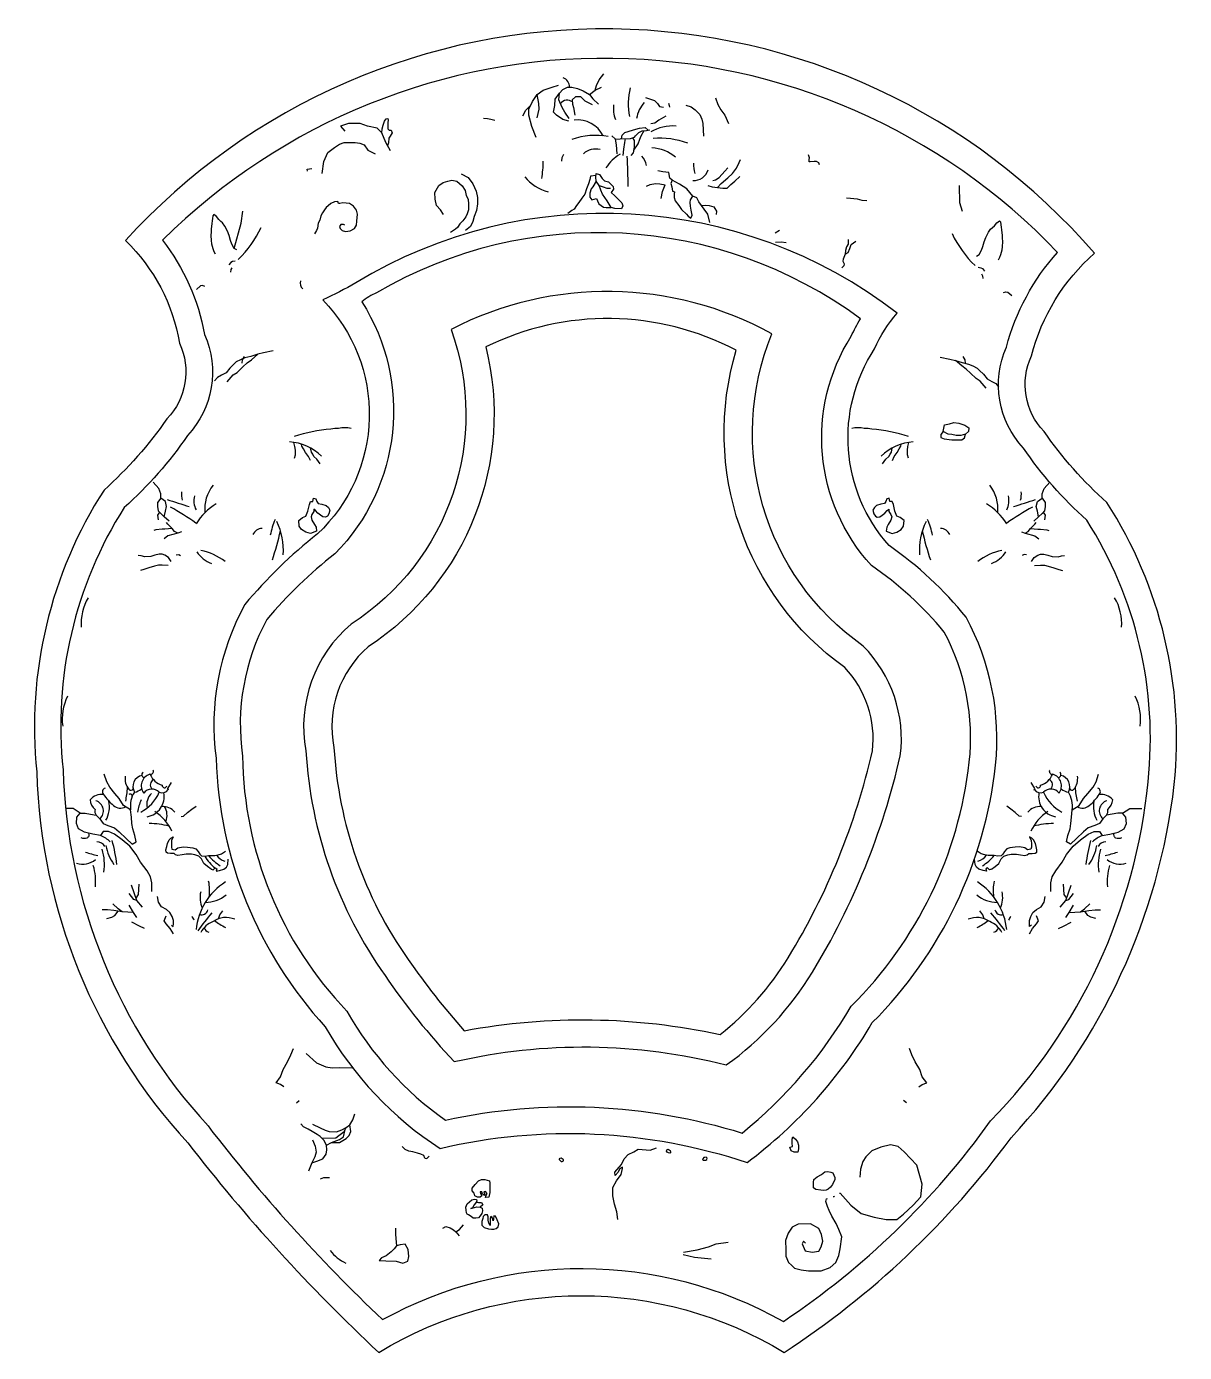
# Model space of a CAD drawing. Header units: metres. Extents: x 532 to 1845, y 476 to 1980.
import ezdxf

# ---------------------------------------------------------------- set-up
doc = ezdxf.new("R2010")
doc.units = ezdxf.units.M
for name, color, linetype in [('3', 3, 'Continuous'), ('4', 4, 'Continuous'), ('7', 7, 'Continuous')]:
    doc.layers.add(name, color=color, linetype=linetype)

# ---------------------------------------------------------------- blocks, each defined once
blk = doc.blocks.new('窗-065')
at = {"layer": '3'}
for points in [[(-475.15, 1197.07, -0.12), (-427.56, 1090.08, -0.3), (-446.84, 975.6, -0.06), (-518.7, 893.93, 0.17), (-588.15, 596, 0.18), (-423.67, 192.14, 0.04), (-225.58, -27.76, -0.26), (229.15, -29.73, 0.09), (464.33, 197.71, 0.17), (642.94, 582.65, 0.17), (573.38, 879.6, -0.06), (501.51, 961.27, -0.3), (482.24, 1075.74, -0.12), (540.39, 1183.31, 0.42)], [(-255.9, 1148.75, -0.02), (-293.42, 1129.26, -0.42), (-299.42, 863.97, 0.05), (-381.91, 783.75, 0.16), (-414.49, 609.39, 0.18), (-290.59, 304.45, 0.12), (-160.27, 166.51, -0.14), (187.92, 150.51, 0.1), (330.09, 309.29, 0.17), (469.96, 601.51, 0.15), (436.59, 769.41, 0.07), (349.24, 850.55, -0.34), (332.73, 1073.87, -0.08), (358.25, 1114.34, 0.31)], [(-108.56, 1075.95, -0.32), (-241.89, 735.86, 0.27), (-280.77, 621.61, 0.14), (-196.59, 381.02, 0.03), (-133.03, 300.06, -0.1), (157.33, 295.78, 0.09), (234.75, 382.99, 0.08), (330.3, 617.68, 0.22), (298.72, 712.25, -0.32), (175.65, 1072.21, 0.24)]]:
    blk.add_lwpolyline(points, format="xyb", close=True, dxfattribs=at)
for points in [[(9.18, 1362.36), (15.57, 1367.27), (17.04, 1372.66), (19.99, 1379.04), (25.39, 1385.9)], [(-51.22, 1313.81), (-56.13, 1326.07), (-59.56, 1338.82), (-59.56, 1345.69), (-55.64, 1354.51), (-50.23, 1362.36), (-43.36, 1367.27), (-33.05, 1370.7), (-26.17, 1373.15)], [(-13.75, 1335.17), (-18.81, 1342.25), (-21.75, 1347.65), (-25.68, 1356.48), (-24.7, 1363.83), (-21.26, 1368.25), (-15.86, 1370.7), (-10.95, 1370.7), (-4.57, 1369.23), (1.82, 1366.78), (9.18, 1362.36), (13.11, 1357.46), (19.47, 1351.4)], [(15.57, 1367.27), (22.93, 1370.7)], [(-50.23, 1335.88), (-47.78, 1345.69), (-48.27, 1352.06), (-50.23, 1362.36)], [(-14.19, 1332.04), (-21.26, 1333.91), (-28.14, 1338.82), (-31.57, 1342.25), (-30.1, 1350.1), (-29.61, 1356.97), (-24.7, 1363.83)], [(12.62, 1350.59), (4.27, 1355), (-0.64, 1359.91), (-6.53, 1359.91), (-10.46, 1356.48), (-9.97, 1351.57), (-8.99, 1347.65), (-7.56, 1338.96)], [(72.76, 1358.91), (83.1, 1355.44), (86.49, 1352.05), (88.47, 1348.95), (93.17, 1348.12)], [(152.34, 1358.55), (154.92, 1351.27), (158.34, 1344.85), (162.63, 1338.86), (166.87, 1329.37)], [(-66.44, 1338.33), (-63, 1344.7), (-57.6, 1350.1)], [(98.92, 1352.62), (99.49, 1350.08), (100.02, 1348)], [(118.49, 1350.41), (124.49, 1348.27), (129.2, 1344.85), (134.35, 1339.71), (136.49, 1334.58), (137.78, 1329.44), (138.57, 1315)], [(-216.77, 1298.41), (-221.94, 1308.14), (-226.54, 1318.87), (-231.91, 1324.23), (-242.65, 1326.53), (-251.09, 1329.59), (-264.14, 1329.59), (-273.34, 1326.53), (-268.35, 1320.76)], [(-226.54, 1318.87), (-226.11, 1323.61), (-224.87, 1327.51), (-223.27, 1332.3), (-221.67, 1334.95), (-219.72, 1335.31), (-219.37, 1333.71), (-219.54, 1330.17), (-219.54, 1323.61), (-217.95, 1321.84), (-215.82, 1321.84), (-214.78, 1318.92), (-217.06, 1315.28), (-218.66, 1312.97), (-219.01, 1307.65), (-219.92, 1304.34)], [(-111.01, 1335.5), (-106.5, 1335.19), (-102.73, 1334.35), (-98.13, 1333.42)], [(45.62, 1312.23), (46.13, 1316.47), (49.23, 1319.3), (58, 1321.88), (61.87, 1323.17), (66, 1324.2), (72.19, 1324.97), (75.68, 1322.05)], [(95.91, 1337.98), (87.99, 1333.31), (83.31, 1329.97), (78.63, 1329.3)], [(40.5, 1294.93), (39.73, 1305.14), (38.56, 1311.89), (34.44, 1315.56)], [(38.56, 1311.89), (43.85, 1312.18), (55.89, 1312.48), (60.3, 1313.95), (61.48, 1315.71), (65, 1319.23), (68.82, 1321.28), (73.82, 1321.58), (77.54, 1322.53)], [(47.27, 1293.21), (48.25, 1300.45), (49.43, 1308.08), (49.87, 1312.33)], [(58.1, 1313.21), (60.01, 1310.42), (60.01, 1302.5), (58.83, 1296.34), (56.24, 1293.29)], [(59.42, 1299.42), (64.41, 1306.32), (66.18, 1311.89), (67.65, 1315.41), (71.32, 1321.43)], [(-294.19, 1272.9), (-292.43, 1286.41), (-287.59, 1296.52), (-280.11, 1302.24), (-274.38, 1306.2), (-269.1, 1307.95), (-262.06, 1307.95), (-256.77, 1307.95), (-251.49, 1307.08), (-246.65, 1305.32), (-242.24, 1299.16), (-233.83, 1295.2)], [(-22.24, 1286.81), (-21.91, 1291.04), (-20.12, 1294.79)], [(270.24, 1282.58), (269.41, 1285.03), (266.63, 1286.42), (264.08, 1286.42), (259.68, 1285.95), (258.28, 1286.18), (258.52, 1288.5), (258.98, 1290.58), (257.63, 1293.96)], [(149.12, 1264.99), (152.26, 1265.56), (156.26, 1268.41), (162.82, 1275.54), (165.96, 1279.25)], [(154.55, 1256.86), (158.54, 1261.57), (166.25, 1267.84), (171.39, 1272.97), (175.96, 1278.67), (179.1, 1285.23), (180.52, 1288.65)], [(-310.95, 1275.58), (-311.04, 1277.57), (-305.84, 1278.33)], [(-156.44, 1226.35), (-159.84, 1231.66), (-164.54, 1236.35), (-166.1, 1243.85), (-166.41, 1251.34), (-161.72, 1259.15), (-156.71, 1262.59), (-151.71, 1264.15), (-147.02, 1265.09), (-141.39, 1264.15), (-135.13, 1258.84), (-132, 1253.53), (-130.75, 1247.91), (-128.56, 1243.53), (-128.25, 1237.91), (-128.25, 1231.66), (-129.5, 1226.97), (-131.06, 1223.54), (-134.5, 1219.16), (-137.95, 1215.73), (-140.76, 1211.66), (-142.95, 1209.48), (-148.57, 1206.02)], [(-136.38, 1272.28), (-128.56, 1268.22), (-123.24, 1261.03), (-119.49, 1252.91), (-117.92, 1245.72), (-117.92, 1238.53), (-118.86, 1230.72), (-121.68, 1224.16), (-123.24, 1218.22), (-125.75, 1212.6), (-131.38, 1208.23)], [(16.58, 1270.68), (10.38, 1269.87), (9.73, 1265.96), (8.09, 1261.07), (5.81, 1255.21), (3.85, 1249.35), (0.59, 1244.78), (-2.99, 1239.9), (-5.6, 1236.64), (-8.21, 1232.41), (-10.82, 1230.78), (-15.3, 1227.36)], [(16.9, 1264.01), (12.99, 1257.82), (11.03, 1255.21), (9.4, 1250.32), (9.4, 1245.76), (12.01, 1242.83), (17.23, 1244.46), (18.21, 1241.85), (19.84, 1238.27), (25.06, 1234.69), (27.99, 1234.36), (33.86, 1234.03)], [(20.49, 1271.5), (23.42, 1267.26), (26.36, 1264.66), (30.93, 1263.35), (36.15, 1258.14), (36.47, 1254.88), (33.86, 1251.3), (38.1, 1247.39), (42.02, 1243.48), (45.93, 1239.57), (46.91, 1235.99), (45.6, 1232.73), (38.1, 1233.06), (33.86, 1234.03), (33.86, 1234.03), (29.3, 1241.85), (24.08, 1249.35), (22.12, 1253.91), (20.16, 1259.12), (16.9, 1264.01), (16.25, 1268.57), (16.9, 1272.8), (20.49, 1271.5)], [(145.7, 1217.37), (143.41, 1226.78), (139.13, 1232.2), (133.42, 1240.75), (131.14, 1245.03), (126.57, 1247.03), (119.72, 1255.3), (111.44, 1260.71), (102.88, 1265.27), (100.31, 1267.56), (99.17, 1273.83), (92.32, 1274.68), (86.57, 1275.73)], [(102.88, 1265.27), (101.45, 1261.28), (102.59, 1257.58), (103.45, 1252.73), (105.73, 1252.16), (105.16, 1249.31), (105.16, 1245.6), (106.3, 1241.89), (110.59, 1236.48), (113.73, 1231.92), (119.15, 1226.5), (121.15, 1224.22), (124.29, 1221.94), (125.71, 1225.64), (124.57, 1231.35), (123.72, 1235.91), (123.43, 1239.9), (123.72, 1243.04), (126.57, 1247.03)], [(143.41, 1259.29), (148.55, 1257.58), (160.54, 1256.15), (165.39, 1256.15), (169.39, 1260.14), (174.24, 1264.13), (179.95, 1269.27)], [(20.16, 1259.12), (24.73, 1257.82), (28.97, 1256.19), (32.88, 1256.19)], [(73.76, 1258.43), (78.04, 1260.43), (84.04, 1261.28), (88.89, 1261), (94.88, 1259.78)], [(90.6, 1244.46), (92.03, 1252.44), (94.88, 1259.78)], [(432.4, 1229.86), (429.54, 1239.57), (428.97, 1259.01)], [(-268.27, 1214.12), (-269.98, 1214.93), (-273, 1214.93), (-274.63, 1212.84), (-273.7, 1210.52), (-271.61, 1208.2), (-267.66, 1207.04), (-262.31, 1207.74), (-257.43, 1210.52), (-255.34, 1214.24), (-254.65, 1218.88), (-254.18, 1226.54), (-255.34, 1231.18), (-258.6, 1235.59), (-263.24, 1238.84), (-270.68, 1239.54), (-273.93, 1238.84), (-275.56, 1238.84), (-276.26, 1240.93), (-280.21, 1240.46), (-284.16, 1238.84), (-287.18, 1236.29), (-289.5, 1234.2), (-291.6, 1231.64), (-293.92, 1228.16), (-295.55, 1224.91), (-296.71, 1219.81), (-298.8, 1216.56), (-299.26, 1210.75), (-300.66, 1207.97), (-302.73, 1204.39)], [(136.28, 1236.48), (140.27, 1237.05), (144.84, 1236.48), (150.26, 1235.05), (151.41, 1233.06), (153.4, 1230.2), (152.83, 1226.21)], [(300.76, 1245.08), (305.25, 1244.9), (313, 1243.98), (318.36, 1242.69), (323.71, 1242.13)], [(-390.95, 1186.09), (-394.17, 1187.81), (-396.75, 1192.74), (-398.04, 1196.81), (-399.76, 1202.39), (-401.69, 1207.32), (-404.7, 1213.11), (-407.06, 1216.76), (-409.2, 1218.48), (-411.35, 1220.41), (-413.93, 1223.84), (-416.93, 1226.2), (-418.22, 1224.91), (-418.65, 1221.69), (-418.87, 1218.9), (-419.51, 1215.9), (-419.73, 1212.69), (-420.16, 1209.9), (-420.16, 1206.68), (-420.37, 1202.39), (-419.94, 1196.81), (-419.73, 1192.95), (-418.22, 1187.59), (-416.93, 1184.38), (-415.43, 1181.59)], [(-394.17, 1187.81), (-385.95, 1216.48), (-384.2, 1230.2)], [(448.24, 1179.06), (451.47, 1180.77), (454.05, 1185.71), (455.34, 1189.78), (457.05, 1195.36), (458.99, 1200.29), (461.99, 1206.08), (464.35, 1209.73), (466.5, 1211.44), (468.65, 1213.37), (471.23, 1216.8), (474.23, 1219.16), (475.52, 1217.88), (475.95, 1214.66), (476.16, 1211.87), (476.81, 1208.87), (477.02, 1205.65), (477.45, 1202.86), (477.45, 1199.65), (477.67, 1195.36), (477.24, 1189.78), (477.02, 1185.92), (475.52, 1180.56), (474.23, 1177.34), (472.73, 1174.55)], [(219.67, 1205.45), (224.62, 1208.49)], [(220.2, 1195.03), (226.7, 1195.07), (232.15, 1194.58)], [(302.58, 1197.96), (302.56, 1192.68), (300.68, 1189.56), (299.74, 1185.49), (299.43, 1181.42), (296.92, 1175.48), (296.61, 1173.29), (298.17, 1170.47), (297.86, 1167.97), (295.35, 1165.78), (295.35, 1165.78), (295.35, 1165.78)], [(299.43, 1181.42), (302.87, 1182.99), (304.75, 1187.68), (306, 1192.06), (311.2, 1195.96)], [(-392.91, 1173.49), (-395.89, 1172.79), (-397.82, 1171.94), (-399.91, 1169.14)], [(-396.64, 1165.93), (-397.82, 1163.79), (-398.25, 1160.78)], [(450.2, 1166.46), (453.19, 1165.76), (455.12, 1164.9), (457.2, 1162.1)], [(453.94, 1158.9), (455.12, 1156.75), (455.55, 1153.75)], [(-427.27, 1144.61), (-430.03, 1145.53), (-432.23, 1145.35), (-436.63, 1141.31)], [(478.93, 1137.58), (481.69, 1138.5), (483.89, 1138.31), (488.3, 1134.28)], [(-349.86, 1071.49), (-360.9, 1069.17), (-367.21, 1067.76), (-374.93, 1065.31), (-381.94, 1063.56), (-386.85, 1061.46), (-391.76, 1059.01), (-394.57, 1056.2), (-398.77, 1052), (-402.98, 1046.75), (-408.24, 1043.94), (-412.8, 1041.49), (-416.14, 1037.63)], [(-401.93, 1036.24), (-395.27, 1044.29), (-390.71, 1047.1), (-384.04, 1053.4), (-379.13, 1057.96), (-374.22, 1061.46), (-367.21, 1067.76)], [(-384.77, 1057.4), (-384.42, 1061.43), (-382.14, 1065.21)], [(407.16, 1064.46), (418.19, 1062.13), (424.51, 1060.73), (432.22, 1058.28), (439.24, 1056.53), (444.15, 1054.42), (449.06, 1051.97), (451.86, 1049.17), (456.07, 1044.97), (460.28, 1039.71), (465.54, 1036.91), (470.1, 1034.46), (473.44, 1030.6)], [(459.23, 1029.2), (452.56, 1037.26), (448, 1040.06), (441.34, 1046.37), (436.43, 1050.92), (431.52, 1054.42), (424.51, 1060.73)], [(435.73, 1057.4), (435.38, 1061.43), (433.1, 1065.21)], [(410.33, 980.2), (407.87, 976.7), (407.87, 973.19), (411.73, 971.79), (420.5, 970.74), (426.12, 970.74), (431.73, 970.74), (434.54, 972.84), (434.54, 972.84), (435.94, 977.05)], [(410.33, 980.2), (412.08, 987.57), (417.7, 988.62), (422.61, 990.37), (428.22, 989.67), (435.24, 987.21), (439.45, 984.06), (439.1, 980.2), (435.94, 977.05), (430.68, 975.65), (425.07, 975.65), (420.5, 976.7), (416.29, 977.05), (410.33, 980.2)], [(-325.7, 949.62), (-324.59, 953.59), (-324.59, 958.91), (-325.04, 963.12), (-326.34, 967.72)], [(-307.51, 946.95), (-309.51, 951.6), (-313.06, 956.03), (-315.27, 960.46), (-317.27, 963.57), (-317.52, 965.7)], [(352.83, 946.95), (354.83, 951.6), (358.38, 956.03), (360.6, 960.46), (362.6, 963.57), (362.85, 965.7)], [(371.03, 949.62), (369.92, 953.59), (369.92, 958.91), (370.36, 963.12), (371.67, 967.72)], [(-296.34, 943.36), (-300.19, 948.5), (-303.52, 951.6), (-304.85, 954.48), (-306.4, 956.47), (-307.3, 961.32)], [(341.67, 943.36), (345.51, 948.5), (348.84, 951.6), (350.17, 954.48), (351.72, 956.47), (352.63, 961.32)], [(-467.87, 878.12), (-473.35, 883.28), (-472.01, 889.54), (-470.67, 894.91), (-472.01, 900.72), (-477.38, 904.29), (-477.38, 909.21), (-479.62, 915.47), (-486.01, 922.6)], [(513.19, 878.12), (518.68, 883.28), (517.34, 889.54), (515.99, 894.91), (517.34, 900.72), (522.71, 904.29), (522.71, 909.21), (524.95, 915.47), (531.33, 922.6)], [(-477.38, 904.29), (-480.96, 899.38), (-480.96, 894.91), (-480.07, 889.99), (-477.38, 886.86), (-473.35, 883.28)], [(-298.88, 887.55), (-301.68, 890.35), (-303.64, 891.75), (-303.64, 889.23), (-305.88, 885.87), (-306.73, 883.07), (-305.88, 879.44), (-302.8, 874.68), (-301.12, 871.32), (-300.56, 866.84), (-307.29, 864.32), (-312.61, 866), (-317.65, 868.8), (-320.18, 872.44), (-320.74, 879.16), (-316.53, 882.51), (-312.61, 883.91), (-310.37, 889.51), (-308.69, 897.35), (-307.29, 900.43), (-304.76, 900.43), (-303.92, 904.34), (-301.4, 903.78), (-300.28, 900.71), (-298.6, 898.19), (-294.4, 897.63), (-289.63, 895.95), (-287.11, 893.71), (-285.43, 890.91), (-286.55, 886.43), (-288.23, 883.91), (-290.19, 882.79), (-293.28, 883.07), (-296.08, 885.03), (-298.88, 887.55)], [(344.2, 887.55), (347.01, 890.35), (348.97, 891.75), (348.97, 889.23), (351.21, 885.87), (352.05, 883.07), (351.21, 879.44), (348.13, 874.68), (346.45, 871.32), (345.89, 866.84), (352.61, 864.32), (357.93, 866), (362.98, 868.8), (365.5, 872.44), (366.06, 879.16), (361.86, 882.51), (357.93, 883.91), (355.69, 889.51), (354.01, 897.35), (352.61, 900.43), (350.09, 900.43), (349.25, 904.34), (346.73, 903.78), (345.61, 900.71), (343.92, 898.19), (339.72, 897.63), (334.96, 895.95), (332.44, 893.71), (330.75, 890.91), (331.88, 886.43), (333.56, 883.91), (335.52, 882.79), (338.6, 883.07), (341.4, 885.03), (344.2, 887.55)], [(522.71, 904.29), (526.29, 899.38), (526.29, 894.91), (525.39, 889.99), (522.71, 886.86), (518.68, 883.28)], [(-478.72, 888.43), (-480.96, 885.07), (-480.23, 879.89)], [(524.05, 888.43), (526.29, 885.07), (525.56, 879.89)], [(-458.02, 864.8), (-461.51, 866.68), (-464.19, 869.89), (-465.8, 871.5), (-469.29, 874.72), (-470.75, 876.95)], [(503.35, 864.8), (506.83, 866.68), (509.52, 869.89), (511.13, 871.5), (514.62, 874.72), (516.07, 876.95)], [(-464.19, 869.89), (-472.51, 869.09), (-475.73, 869.36), (-482.71, 868.55), (-485.12, 867.75)], [(-453.91, 866.33), (-458.02, 864.8), (-469.29, 861.59), (-473.58, 858.37)], [(499.23, 866.33), (503.35, 864.8), (514.62, 861.59), (518.91, 858.37)], [(509.52, 869.89), (517.84, 869.09), (521.06, 869.36), (528.03, 868.55), (530.45, 867.75)], [(-465.48, 832.53), (-468.35, 837.15), (-472.69, 839.86), (-475.68, 840.95), (-479.21, 840.68), (-483.83, 839.86), (-488.72, 838.24), (-495.51, 837.97), (-499.58, 839.05), (-502.84, 839.32)], [(-468.93, 828.12), (-475.63, 828.51), (-479.99, 828.51), (-484.35, 827.17), (-490.72, 825.49), (-496.42, 823.48), (-500.44, 822.48)], [(-459.73, 840.11), (-456.94, 840.41), (-454.77, 839.46)], [(505.05, 840.11), (502.27, 840.41), (500.09, 839.46)], [(510.8, 832.53), (513.67, 837.15), (518.02, 839.86), (521.01, 840.95), (524.54, 840.68), (529.15, 839.86), (534.04, 838.24), (540.83, 837.97), (544.91, 839.05), (548.16, 839.32)], [(514.25, 828.12), (520.96, 828.51), (525.32, 828.51), (529.67, 827.17), (536.04, 825.49), (541.74, 823.48), (545.77, 822.48)], [(-487.48, 457.92), (-487.48, 467.74), (-488.95, 474.62), (-492.89, 481.5), (-500.27, 491.32), (-505.19, 500.17), (-512.56, 509.5), (-520.93, 516.87), (-529.78, 523.26), (-536.67, 526.21), (-542.57, 526.21), (-545.52, 521.78), (-554.37, 523.26), (-563.72, 525.22), (-570.6, 529.15), (-573.06, 535.05), (-572.57, 542.42), (-568.64, 546.84), (-563.23, 546.84), (-556.83, 545.86), (-550.44, 544.87), (-546.5, 540.45), (-542.57, 535.05), (-537.16, 533.08), (-529.78, 530.14), (-524.37, 525.71), (-516.5, 518.35), (-509.61, 511.96), (-505.19, 514.42), (-506.66, 521.78), (-509.12, 529.15), (-510.1, 535.05), (-510.6, 542.42), (-511.58, 550.77), (-519.45, 555.68), (-524.37, 563.54), (-529.29, 569.44), (-535.19, 576.32), (-538.63, 582.7), (-541.58, 591.06)], [(532.8, 457.92), (532.8, 467.74), (534.28, 474.62), (538.21, 481.5), (545.59, 491.32), (550.51, 500.17), (557.89, 509.5), (566.25, 516.87), (575.1, 523.26), (581.99, 526.21), (587.89, 526.21), (590.84, 521.78), (599.7, 523.26), (609.04, 525.22), (615.93, 529.15), (618.39, 535.05), (617.9, 542.42), (613.96, 546.84), (608.55, 546.84), (602.16, 545.86), (595.76, 544.87), (591.83, 540.45), (587.89, 535.05), (582.48, 533.08), (575.1, 530.14), (569.69, 525.71), (561.82, 518.35), (554.94, 511.96), (550.51, 514.42), (551.99, 521.78), (554.45, 529.15), (555.43, 535.05), (555.92, 542.42), (556.9, 550.77), (564.77, 555.68), (569.69, 563.54), (574.61, 569.44), (580.51, 576.32), (583.96, 582.7), (586.91, 591.06)], [(-468.54, 573.07), (-469.3, 574.82), (-465.1, 581.72)], [(513.86, 573.07), (514.62, 574.82), (510.42, 581.72)], [(-568.64, 546.84), (-576.8, 552.42), (-582.79, 552.42), (-584.97, 552.42)], [(-453.97, 543.2), (-451.47, 543.65), (-446.79, 547.77), (-442.11, 551.51), (-437.25, 554.87)], [(499.29, 543.2), (496.8, 543.65), (492.12, 547.77), (487.44, 551.51), (482.57, 554.87)], [(613.96, 546.84), (622.12, 552.42), (628.12, 552.42), (635.75, 552.42)], [(-420.04, 483.31), (-424.29, 486.3), (-428.29, 489.79), (-431.04, 495.03), (-434.03, 498.03), (-438.53, 499.52), (-442.28, 500.27), (-448.52, 500.27), (-453.02, 499.52), (-457.76, 499.03), (-460.51, 499.52), (-462.26, 501.27), (-466.25, 501.27), (-469.5, 501.52), (-471.25, 502.52), (-471.5, 505.51), (-470.5, 509), (-469.75, 512.5), (-467.75, 516.74), (-465.76, 518.73), (-463.26, 519.98)], [(-463.26, 519.98), (-465.01, 515.99), (-465.26, 512.25), (-465.26, 508.26), (-464.76, 506.01), (-461.01, 505.26), (-457.76, 507.76), (-451.77, 508.76), (-446.77, 508.51), (-440.78, 507.76), (-437.53, 506.51), (-434.78, 503.52), (-432.78, 500.27), (-431.04, 498.53), (-427.29, 498.28), (-423.04, 498.78), (-416.05, 499.03), (-412.3, 499.77), (-408.31, 500.77), (-403.86, 503.73)], [(508.58, 519.98), (510.33, 515.99), (510.58, 512.25), (510.58, 508.26), (510.08, 506.01), (506.33, 505.26), (503.09, 507.76), (497.09, 508.76), (492.1, 508.51), (486.1, 507.76), (482.85, 506.51), (480.11, 503.52), (478.11, 500.27), (476.36, 498.53), (472.61, 498.28), (468.37, 498.78), (461.37, 499.03), (457.63, 499.77), (453.63, 500.77), (449.18, 503.73)], [(465.37, 483.31), (469.62, 486.3), (473.61, 489.79), (476.36, 495.03), (479.36, 498.03), (483.85, 499.52), (487.6, 500.27), (493.85, 500.27), (498.34, 499.52), (503.09, 499.03), (505.83, 499.52), (507.58, 501.27), (511.58, 501.27), (514.83, 501.52), (516.58, 502.52), (516.83, 505.51), (515.83, 509), (515.08, 512.5), (513.08, 516.74), (511.08, 518.73), (508.58, 519.98)], [(-420.04, 483.31), (-417.8, 482.56), (-415.55, 484.81), (-413.55, 483.81), (-414.3, 481.31), (-410.55, 482.06), (-405.81, 483.56), (-402.81, 485.8), (-401.31, 488.55), (-400.84, 494.69)], [(465.37, 483.31), (463.12, 482.56), (460.87, 484.81), (458.88, 483.81), (459.62, 481.31), (455.88, 482.06), (451.13, 483.56), (448.13, 485.8), (446.64, 488.55), (446.16, 494.69)], [(-505.31, 450.62), (-502.53, 454.84), (-501.65, 466.57)], [(550.64, 450.62), (547.85, 454.84), (546.97, 466.57)], [(-504.42, 448.05), (-507.82, 449.18), (-513.11, 455.97)], [(-497.93, 440.17), (-504.42, 448.05), (-510.46, 465.4)], [(-465.25, 420.02), (-463.19, 418.22), (-462.93, 421.31), (-462.93, 425.16), (-464.48, 429.53), (-467.05, 434.42), (-470.91, 437.76), (-476.32, 440.85), (-479.92, 445.99), (-480.87, 452.3)], [(510.58, 420.02), (508.52, 418.22), (508.26, 421.31), (508.26, 425.16), (509.8, 429.53), (512.38, 434.42), (516.24, 437.76), (521.64, 440.85), (525.25, 445.99), (526.2, 452.3)], [(543.25, 440.17), (549.74, 448.05), (555.79, 465.4)], [(549.74, 448.05), (553.14, 449.18), (558.43, 455.97)], [(-521.04, 434.84), (-530.48, 436.35), (-537.66, 437.1), (-543.71, 437.1)], [(-508.2, 434.09), (-521.04, 434.84), (-525.57, 438.24), (-531.56, 444.15)], [(-504.48, 428.6), (-508.2, 434.09), (-513.08, 442.68)], [(549.8, 428.6), (553.52, 434.09), (558.4, 442.68)], [(553.52, 434.09), (566.36, 434.84), (570.9, 438.24), (576.88, 444.15)], [(566.36, 434.84), (575.81, 436.35), (582.99, 437.1), (589.03, 437.1)], [(-538.42, 427.29), (-532.75, 428.8), (-529.35, 430.69), (-525.76, 435.6)], [(-495.88, 416.07), (-501.54, 418.64), (-510.28, 423.27)], [(-462.95, 409.9), (-466.55, 416.07), (-471.18, 421.21), (-473.24, 424.81), (-471.12, 430.29)], [(-411.86, 427.09), (-410.12, 431.48), (-406.93, 436.23)], [(457.18, 427.09), (455.45, 431.48), (452.26, 436.23)], [(508.27, 409.9), (511.87, 416.07), (516.51, 421.21), (518.56, 424.81), (516.45, 430.29)], [(541.2, 416.07), (546.86, 418.64), (555.61, 423.27)], [(583.74, 427.29), (578.08, 428.8), (574.68, 430.69), (571.09, 435.6)], [(-346.45, 240.93), (-341.43, 247.61), (-338.5, 255.97), (-333.48, 264.74), (-329.72, 272.68), (-326.79, 279.78)], [(-312.41, 274.17), (-300.7, 263.51), (-289.83, 259.16), (-282.87, 257.86), (-274.17, 258.29), (-259.74, 258.16)], [(391.77, 240.93), (386.76, 247.61), (383.83, 255.97), (378.81, 264.74), (375.04, 272.68), (372.12, 279.78)], [(-337.46, 236.33), (-341.43, 239.26), (-346.45, 240.93)], [(382.78, 236.33), (386.76, 239.26), (391.77, 240.93)], [(-323.45, 218.37), (-320.31, 221.08)], [(368.77, 218.37), (365.63, 221.08)], [(-305.18, 194), (-296.32, 189.89), (-290.71, 187.25), (-286.08, 185.6), (-277.82, 185.27), (-271.87, 187.58), (-266.92, 190.22), (-262.62, 193.19), (-259.32, 198.8), (-257, 205.73)], [(-305.91, 150.28), (-300.29, 151.93), (-293.35, 154.9), (-289.72, 159.85), (-288.72, 164.8), (-289.39, 170.08), (-292.36, 176.02), (-296.32, 179.98), (-299.96, 182.29), (-305.58, 185.93), (-309.87, 188.57), (-315.49, 190.88), (-318.43, 194.56)], [(-294.34, 178), (-278.81, 178.66), (-275.18, 181.3), (-269.23, 185.6), (-266.92, 190.22)], [(-289.39, 170.08), (-283.44, 173.38), (-274.52, 176.68), (-269.89, 179.65), (-268.07, 187.91)], [(-283.44, 173.38), (-274.52, 173.38), (-266.92, 177.67), (-263.61, 181.3), (-261.63, 185.93), (-262.62, 193.19)], [(-305.04, 176.18), (-301.94, 169.09), (-300.95, 162.16), (-302.6, 156.88), (-305.91, 150.28), (-309.67, 140.73)], [(-177.51, 155.37), (-178.82, 158.64), (-182.08, 159.94), (-186.01, 161.25), (-191.23, 162.56), (-195.81, 163.53), (-200.06, 165.49), (-203.19, 168.7)], [(41.21, 85.94), (40.31, 94.61), (37.62, 103.28), (35.82, 112.85), (35.82, 122.11), (40.01, 129.59), (45.1, 137.06), (46.6, 143.64), (46.6, 145.43), (43.31, 143.04), (41.81, 139.75), (38.22, 135.86), (37.92, 139.45), (45.4, 148.42), (48.69, 154.7), (53.18, 159.48), (59.47, 162.77), (64.26, 165.76), (69.04, 165.46), (78.02, 164.56), (85.21, 167.25)], [(96.92, 165.01), (98.14, 165.57), (99.59, 164.79), (100.7, 164.01), (100.92, 162.57), (101.15, 161.57), (100.26, 161.13), (98.81, 161.68), (97.26, 162.24), (96.7, 163.35), (96.92, 165.01)], [(236.41, 167.85), (239.64, 168.57), (239.28, 172.52), (239.28, 177.19), (240, 179.7), (242.88, 177.19), (245.04, 173.96), (246.47, 170.37), (246.47, 166.06), (245.75, 162.47), (241.44, 162.47), (237.85, 163.9), (236.41, 167.85)], [(293.7, 115.89), (305.66, 102.25), (317.61, 92.87), (332.12, 88.6), (345.78, 86.05), (357.73, 86.05), (365.42, 92.01), (376.51, 102.25), (385.05, 111.63), (386.76, 126.12), (380.78, 147.44), (366.27, 162.79), (359.44, 168.75), (350.9, 170.46), (339.8, 167.9), (329.56, 163.64), (322.73, 156.82), (319.32, 151.7), (316.75, 143.17), (315.9, 133.79)], [(-177.51, 155.37), (-175.55, 155.05), (-172.77, 157.84)], [(-20.32, 152.64), (-20.37, 153.98), (-21.71, 154.92), (-22.9, 155.57), (-24.29, 155.13), (-25.28, 154.88), (-25.28, 153.89), (-24.14, 152.84), (-22.95, 151.7), (-21.71, 151.7), (-20.32, 152.64)], [(142.59, 155.52), (141.69, 156.52), (140.06, 156.38), (138.73, 156.11), (137.95, 154.88), (137.35, 154.05), (137.99, 153.29), (139.53, 153.22), (141.18, 153.11), (142.13, 153.91), (142.59, 155.52)], [(263.73, 131.23), (267.57, 134.29), (272.59, 136.8), (276.36, 140.14), (279.64, 140.18), (282.87, 139.45), (285.22, 138.72), (286.55, 136.37), (287.58, 133.58), (287.43, 131.08), (286.11, 128.3), (284.93, 125.65), (282.58, 122.43), (279.93, 120.37), (277.88, 119.34), (275.09, 118.9), (271.71, 119.05), (265.98, 119.78), (263.48, 121.69), (263.48, 125.21), (263.48, 127.86), (263.73, 131.23)], [(-295.96, 131.95), (-292.36, 133.45), (-288.39, 133.45), (-285.88, 133.51)], [(-108.76, 110.78), (-107.9, 113.34), (-106.83, 115.27), (-108.97, 117.63), (-110.69, 117.41), (-110.05, 115.06), (-110.05, 113.13), (-112.19, 114.63), (-113.05, 117.41), (-114.76, 117.41), (-114.55, 115.27), (-113.05, 112.7), (-114.98, 111.42), (-117.98, 111.2), (-120.76, 112.92), (-121.84, 115.91), (-123.98, 118.48), (-123.77, 121.27), (-120.55, 125.55), (-116.91, 129.62), (-113.26, 131.12), (-109.62, 131.12), (-106.83, 130.69), (-104.26, 129.62), (-103.83, 127.26), (-103.83, 124.26), (-103.83, 120.41), (-103.83, 116.56), (-104.47, 113.13), (-105.12, 111.2), (-108.76, 110.78)], [(-125.48, 98.36), (-121.41, 99.64), (-118.62, 100.28), (-114.98, 100.07), (-112.62, 98.57), (-112.19, 95.79), (-112.83, 92.79), (-114.76, 90.22), (-116.91, 87.87), (-119.91, 87.22), (-122.91, 87.44), (-125.05, 89.15), (-128.27, 91.08), (-129.55, 91.93), (-130.41, 93.43), (-130.84, 96.43), (-131.27, 100.07), (-129.77, 103.71), (-126.98, 105.85), (-124.19, 108.21), (-121.41, 109.06), (-119.05, 108.63), (-118.84, 106.71), (-120.12, 104.35), (-121.84, 102.42), (-123.44, 99), (-125.48, 98.36)], [(-119.48, 105.53), (-116.91, 105.21), (-113.26, 105.21), (-113.26, 105.21), (-111.76, 102.42), (-114.98, 100.07)], [(250.61, 58.33), (253.94, 50.28), (261.72, 48.89), (269.22, 50), (272, 54.72), (273.95, 61.38), (272.56, 68.87), (269.22, 75.54), (260.05, 81.09), (245.88, 80.53), (239.21, 77.2), (234.49, 70.54), (231.71, 62.21), (231.99, 51.39), (231.99, 44.45), (235.04, 36.96), (238.38, 33.91), (241.71, 30.58), (249.22, 28.63), (257.55, 27.8), (272, 27.8), (282.28, 31.41), (288.67, 36.96), (292.01, 45.01), (293.67, 52.5), (295.34, 66.38), (292.01, 74.7), (288.95, 81.36), (284.23, 89.69), (281.16, 95.92), (279.22, 100.64), (277.27, 106.19), (278.11, 109.24), (278.11, 109.24), (279.07, 109.72)], [(285.56, 111.83), (286.84, 112.07), (287.23, 112.54)], [(292.67, 115.89), (293.7, 115.89), (293.7, 115.89)], [(-109.4, 91.29), (-111.33, 89.36), (-111.98, 87.01), (-112.83, 83.58), (-112.83, 79.51), (-110.26, 76.73), (-105.54, 75.23), (-102.11, 74.8), (-99.33, 75.02), (-96.76, 75.87), (-94.4, 77.59), (-93.54, 81.01), (-95.68, 85.51), (-97.61, 89.58), (-99.33, 90.22), (-99.76, 86.37), (-99.97, 84.44), (-101.26, 88.29), (-102.76, 89.15), (-103.4, 87.01), (-103.4, 82.51), (-103.4, 79.09), (-105.12, 81.87), (-105.76, 85.3), (-105.97, 88.94), (-106.62, 91.29), (-109.4, 91.29)], [(-210.78, 75.88), (-210.78, 69.2), (-210.41, 64.38), (-209.66, 55.84)], [(-157.29, 75.95), (-153.73, 77.89), (-148.88, 76.59), (-145, 74.01), (-142.41, 72.07), (-138.85, 67.23)], [(-142.41, 72.07), (-138.21, 74.66), (-133.68, 79.83)], [(254.26, 59), (251.99, 61.38), (250.61, 58.33)], [(-202.6, 36.53), (-197.03, 38.76), (-195.91, 43.96), (-196.65, 51.75), (-200, 58.06), (-205.58, 57.32), (-209.66, 55.84), (-212.27, 52.5), (-215.98, 49.16), (-221.56, 44.7), (-226.76, 42.47), (-229.36, 39.5), (-221.93, 39.13), (-210.04, 38.76), (-202.6, 36.53)], [(115.38, 46.17), (128.45, 43.12), (147.19, 41.38)], [(115.81, 48.78), (131.5, 51.39), (144.14, 54.87), (152.85, 58.35), (166.36, 60.1)]]:
    blk.add_lwpolyline(points, dxfattribs=at)
for centre, radius, start, end in [((-25.2, 1370.56), 11.8, 0.7, 67.94), ((132.64, 1352.08), 79.46, 166.95, 190.71), ((-16.02, 1346.55), 9.46, 52.13, 144.4), ((73.64, 1346.66), 37.34, 173.84, 199.86), ((99.95, 1328.41), 38, 139, 169.53), ((-4.36, 1300.87), 32.67, 26.58, 96.87), ((104.04, 1275.74), 51, 86.26, 119.89), ((15.79, 1238.36), 77.66, 79.08, 110.13), ((88.06, 1214.29), 98.56, 70.64, 93.94), ((16.23, 1279.81), 20.71, 76.26, 131.78), ((68.95, 1252.33), 49.15, 120.69, 146.8), ((77.47, 1256.89), 45.11, 49.61, 86.83), ((-153.46, 1286.61), 110.16, 349.73, 0.02), ((-1077.82, 1231.7), 1131.35, 1.33, 3.08), ((54.6, 1278.9), 19.58, 8.83, 44.35), ((214.32, 1289.76), 87.43, 183.45, 191.19), ((-24.56, 1302.24), 51.89, 219.99, 255.31), ((127.98, 1281.21), 16.28, 265.04, 344.88), ((-473.24, 1263.14), 121.35, 313.67, 334.9), ((530.53, 1256.11), 121.35, 205.1, 226.33), ((-310, 1148.59), 9.18, 164.96, 227.67), ((-272.12, 810.92), 172.13, 94.03, 108.21), ((-275.74, 942.6), 40.91, 89.75, 101.95), ((-268.37, 945.78), 38.41, 79.49, 100.78), ((313.7, 945.78), 38.41, 79.22, 100.51), ((321.07, 942.6), 40.91, 78.05, 90.25), ((317.45, 810.92), 172.13, 71.79, 85.97), ((-334.51, 911.87), 56.45, 45.38, 86.68), ((379.84, 911.87), 56.45, 93.32, 134.62), ((-383.97, 892.29), 43.37, 141.69, 185.77), ((429.29, 892.29), 43.37, 354.23, 38.31), ((51.04, 2476.8), 1657.9, 251.68, 252.59), ((-430.71, 908.53), 23.17, 172.63, 196.01), ((-418.04, 901.6), 21.78, 165.96, 208.23), ((463.36, 901.6), 21.78, 331.77, 14.04), ((-5.72, 2476.8), 1657.9, 287.41, 288.32), ((476.03, 908.53), 23.17, 343.99, 7.37), ((-590.92, 662.98), 262.64, 54.24, 61.69), ((-378.16, 838.08), 69.86, 121.13, 147.84), ((423.49, 838.08), 69.86, 32.16, 58.87), ((636.25, 662.98), 262.64, 118.31, 125.76), ((-265.36, 844.83), 89.41, 156.82, 168.55), ((-409.4, 846.06), 71.21, 355.26, 26.58), ((454.72, 846.06), 71.21, 153.42, 184.74), ((310.69, 844.83), 89.41, 11.45, 23.18), ((-362.03, 858.56), 11.52, 91.38, 157.44), ((-667.83, 940.08), 334.35, 341.55, 347.45), ((713.16, 940.08), 334.35, 192.55, 198.45), ((407.36, 858.56), 11.52, 22.56, 88.62), ((-409.86, 859.75), 31.04, 211.54, 251.21), ((-443.19, 783.02), 62.93, 51.86, 79.52), ((488.51, 783.02), 62.93, 100.48, 128.14), ((455.18, 859.75), 31.04, 288.79, 328.46), ((-508.74, 761.84), 58.96, 149.81, 183.79), ((554.07, 761.84), 58.96, 356.21, 30.19), ((-530.14, 653.74), 58.96, 153.82, 187.8), ((575.47, 653.74), 58.96, 352.2, 26.18), ((-498.73, 586.08), 19.05, 171.42, 218.82), ((-496.07, 577.17), 12.83, 101.65, 209.55), ((-485.73, 577.91), 13.68, 106.47, 217), ((-495.52, 590.67), 3.27, 124.15, 268.87), ((-489.25, 594.67), 3.65, 264.39, 16.63), ((-469.17, 599.29), 21.71, 202.4, 252.4), ((514.5, 599.29), 21.71, 287.6, 337.6), ((534.57, 594.67), 3.65, 163.37, 275.61), ((531.05, 577.91), 13.68, 323, 73.53), ((540.85, 590.67), 3.27, 271.13, 55.85), ((541.4, 577.17), 12.83, 330.45, 78.35), ((544.06, 586.08), 19.05, 321.18, 8.58), ((-539.29, 571.38), 4.29, 106.58, 226.54), ((-636.92, 585.31), 122.36, 348.31, 355.65), ((-511.32, 575.71), 2.76, 214.95, 342.23), ((-509.81, 587.61), 16.96, 278.74, 309.62), ((-487.46, 562.9), 11.42, 42.46, 143.64), ((-482.23, 578.95), 6.98, 118.72, 221.55), ((-475.75, 578.03), 8.11, 246.16, 328.28), ((-473.09, 578.4), 2.66, 175.92, 353.26), ((521.08, 578.03), 8.11, 211.72, 293.84), ((518.42, 578.4), 2.66, 186.74, 4.08), ((532.78, 562.9), 11.42, 36.36, 137.54), ((527.56, 578.95), 6.98, 318.45, 61.28), ((555.13, 587.61), 16.96, 230.38, 261.26), ((556.64, 575.71), 2.76, 197.77, 325.05), ((682.24, 585.31), 122.36, 184.35, 191.69), ((584.62, 571.38), 4.29, 313.46, 73.42), ((-543.8, 549.99), 18.34, 85.13, 138.42), ((-540.44, 563.94), 17.17, 185.94, 228.22), ((-554.22, 549.53), 11.92, 310.38, 74), ((-490.4, 603.05), 62.43, 213.86, 229.48), ((-567.91, 554.22), 32.33, 331.76, 11.45), ((-512.2, 566.07), 2.59, 319.93, 122.11), ((-480.66, 554.58), 31.15, 148.53, 187.03), ((-442.48, 538.13), 61.98, 157.42, 170.63), ((-521.48, 589.26), 46.36, 297.76, 336.28), ((-475.49, 556.97), 17.63, 135, 193.21), ((-496.55, 565.72), 23.12, 279.97, 11.04), ((541.88, 565.72), 23.12, 168.96, 260.03), ((566.8, 589.26), 46.36, 203.72, 242.24), ((525.99, 554.58), 31.15, 352.97, 31.47), ((535.73, 603.05), 62.43, 310.52, 326.14), ((613.24, 554.22), 32.33, 168.55, 208.24), ((589.13, 549.99), 18.34, 41.58, 94.87), ((599.55, 549.53), 11.92, 106, 229.62), ((585.76, 563.94), 17.17, 311.78, 354.06), ((-545.15, 549.39), 6.95, 165.45, 220.5), ((-523.19, 564.46), 11.8, 228.74, 300.42), ((-510.33, 506.64), 49.71, 23.49, 57.98), ((-474.69, 537.62), 16.86, 37.64, 95.82), ((-488.17, 544.86), 17.99, 336.96, 31.95), ((520.01, 537.62), 16.86, 84.18, 142.36), ((555.65, 506.64), 49.71, 122.02, 156.51), ((568.51, 564.46), 11.8, 239.58, 311.26), ((590.48, 549.39), 6.95, 319.5, 14.55), ((-490.01, 447.83), 87.3, 75.21, 90.28), ((535.33, 447.83), 87.3, 89.72, 104.79), ((-564.08, 528.39), 9.9, 246.46, 289.6), ((-562.08, 522.38), 3.56, 291.61, 31.6), ((-549.26, 505.26), 9.17, 23.74, 93.61), ((-564.76, 481.48), 44.66, 47.47, 64.49), ((-694.47, 470.47), 168.31, 6.24, 15.67), ((739.8, 470.47), 168.31, 164.33, 173.76), ((610.08, 481.48), 44.66, 115.51, 132.53), ((594.59, 505.26), 9.17, 86.39, 156.26), ((607.4, 522.38), 3.56, 148.4, 248.39), ((609.41, 528.39), 9.9, 250.4, 293.54), ((-535.56, 575.3), 77.37, 249.36, 260.13), ((-603.64, 488.22), 62.48, 352.43, 16.48), ((-493.01, 517.06), 46.91, 188.26, 217.11), ((-390.76, 518.26), 41.64, 208.68, 233.46), ((-379.19, 536.28), 57.7, 220.54, 238.07), ((-400.66, 507.86), 15.94, 212.06, 255.72), ((445.99, 507.86), 15.94, 284.28, 327.94), ((424.52, 536.28), 57.7, 301.93, 319.46), ((538.34, 517.06), 46.91, 322.89, 351.74), ((648.96, 488.22), 62.48, 163.52, 187.57), ((580.89, 575.3), 77.37, 279.87, 290.64), ((-565.94, 512.82), 23.63, 253.17, 308.55), ((-612.19, 469.6), 61.01, 354.23, 16.97), ((657.51, 469.6), 61.01, 163.03, 185.77), ((611.27, 512.82), 23.63, 231.45, 286.83), ((-365.18, 407.77), 72.38, 122.38, 174.45), ((-472.94, 459.34), 51.07, 351.85, 11.8), ((410.5, 407.77), 72.38, 5.55, 57.62), ((518.27, 459.34), 51.07, 168.2, 188.15), ((-402.45, 451.19), 30.26, 167.61, 203.02), ((-426.46, 481.89), 36.15, 269.47, 309.98), ((471.79, 481.89), 36.15, 230.02, 270.53), ((447.77, 451.19), 30.26, 336.98, 12.39), ((-431.05, 438.79), 7.26, 251.04, 348.02), ((476.37, 438.79), 7.26, 191.98, 288.96), ((-446.91, 423.65), 7.71, 14.82, 51.16), ((-245.35, 279.94), 232.18, 138.52, 144.9), ((-408.97, 400.22), 25.4, 110.82, 153.48), ((-403.3, 402.74), 25.81, 67.35, 124.69), ((-370.19, 483.36), 74.17, 231.72, 243.11), ((448.63, 402.74), 25.81, 55.31, 112.65), ((415.52, 483.36), 74.17, 296.89, 308.28), ((454.29, 400.22), 25.4, 26.52, 69.18), ((290.67, 279.94), 232.18, 35.1, 41.48), ((492.23, 423.65), 7.71, 128.84, 165.18), ((-419.84, 420.01), 8.74, 200.24, 250.25), ((465.17, 420.01), 8.74, 289.75, 339.76), ((-242.75, 85.05), 54.58, 219.09, 243.24)]:
    blk.add_arc(centre, radius, start, end, dxfattribs=at)
at = {"layer": '4'}
for points in [[(-517.36, 1196.63, -0.16), (-455.97, 1080.1, -0.31), (-470.25, 994.5, -0.06), (-541.68, 913.65, 0.17), (-618.08, 593.74, 0.18), (-446.66, 172.84, 0.04), (-230, -65, -0.28), (230, -65, 0.09), (487.5, 178.53, 0.16), (672.76, 579.4, 0.17), (596.36, 899.31, -0.06), (524.93, 980.16, -0.31), (510.65, 1065.77, -0.15), (582.07, 1182.29, 0.45)], [(-232.4, 1137.42, 0.07), (-249.13, 1127.3, -0.35), (-279.79, 841.26, 0.05), (-357.07, 766.64, 0.16), (-384.53, 611.78, 0.19), (-266.23, 322.32, 0.11), (-154.39, 198.71, -0.13), (182.26, 183.99, 0.09), (306.15, 327.8, 0.17), (440.14, 604.77, 0.15), (411.63, 752.51, 0.07), (329.26, 827.91, -0.34), (306.25, 1088.16, -0.03), (316.58, 1107.87, 0.3)]]:
    blk.add_lwpolyline(points, format="xyb", close=True, dxfattribs=at)
at = {"layer": '7'}
blk.add_lwpolyline([(-147.89, 1095.9, -0.35), (-261.16, 761.49, 0.27), (-312.61, 617.75, 0.14), (-222.82, 362.69, 0.04), (-144.23, 265.04, -0.12), (164.42, 261.21, 0.1), (262.19, 366.52, 0.08), (361.87, 612.15, 0.23), (319.7, 736.6, -0.35), (216.18, 1090.83, 0.25)], format="xyb", close=True, dxfattribs=at)

msp = doc.modelspace()

# ---------------------------------------------------------------- block references
at = {"layer": '3'}
msp.add_blockref('窗-065', (1161.15, 540.83), dxfattribs=at)

doc.saveas('drawing.dxf')
